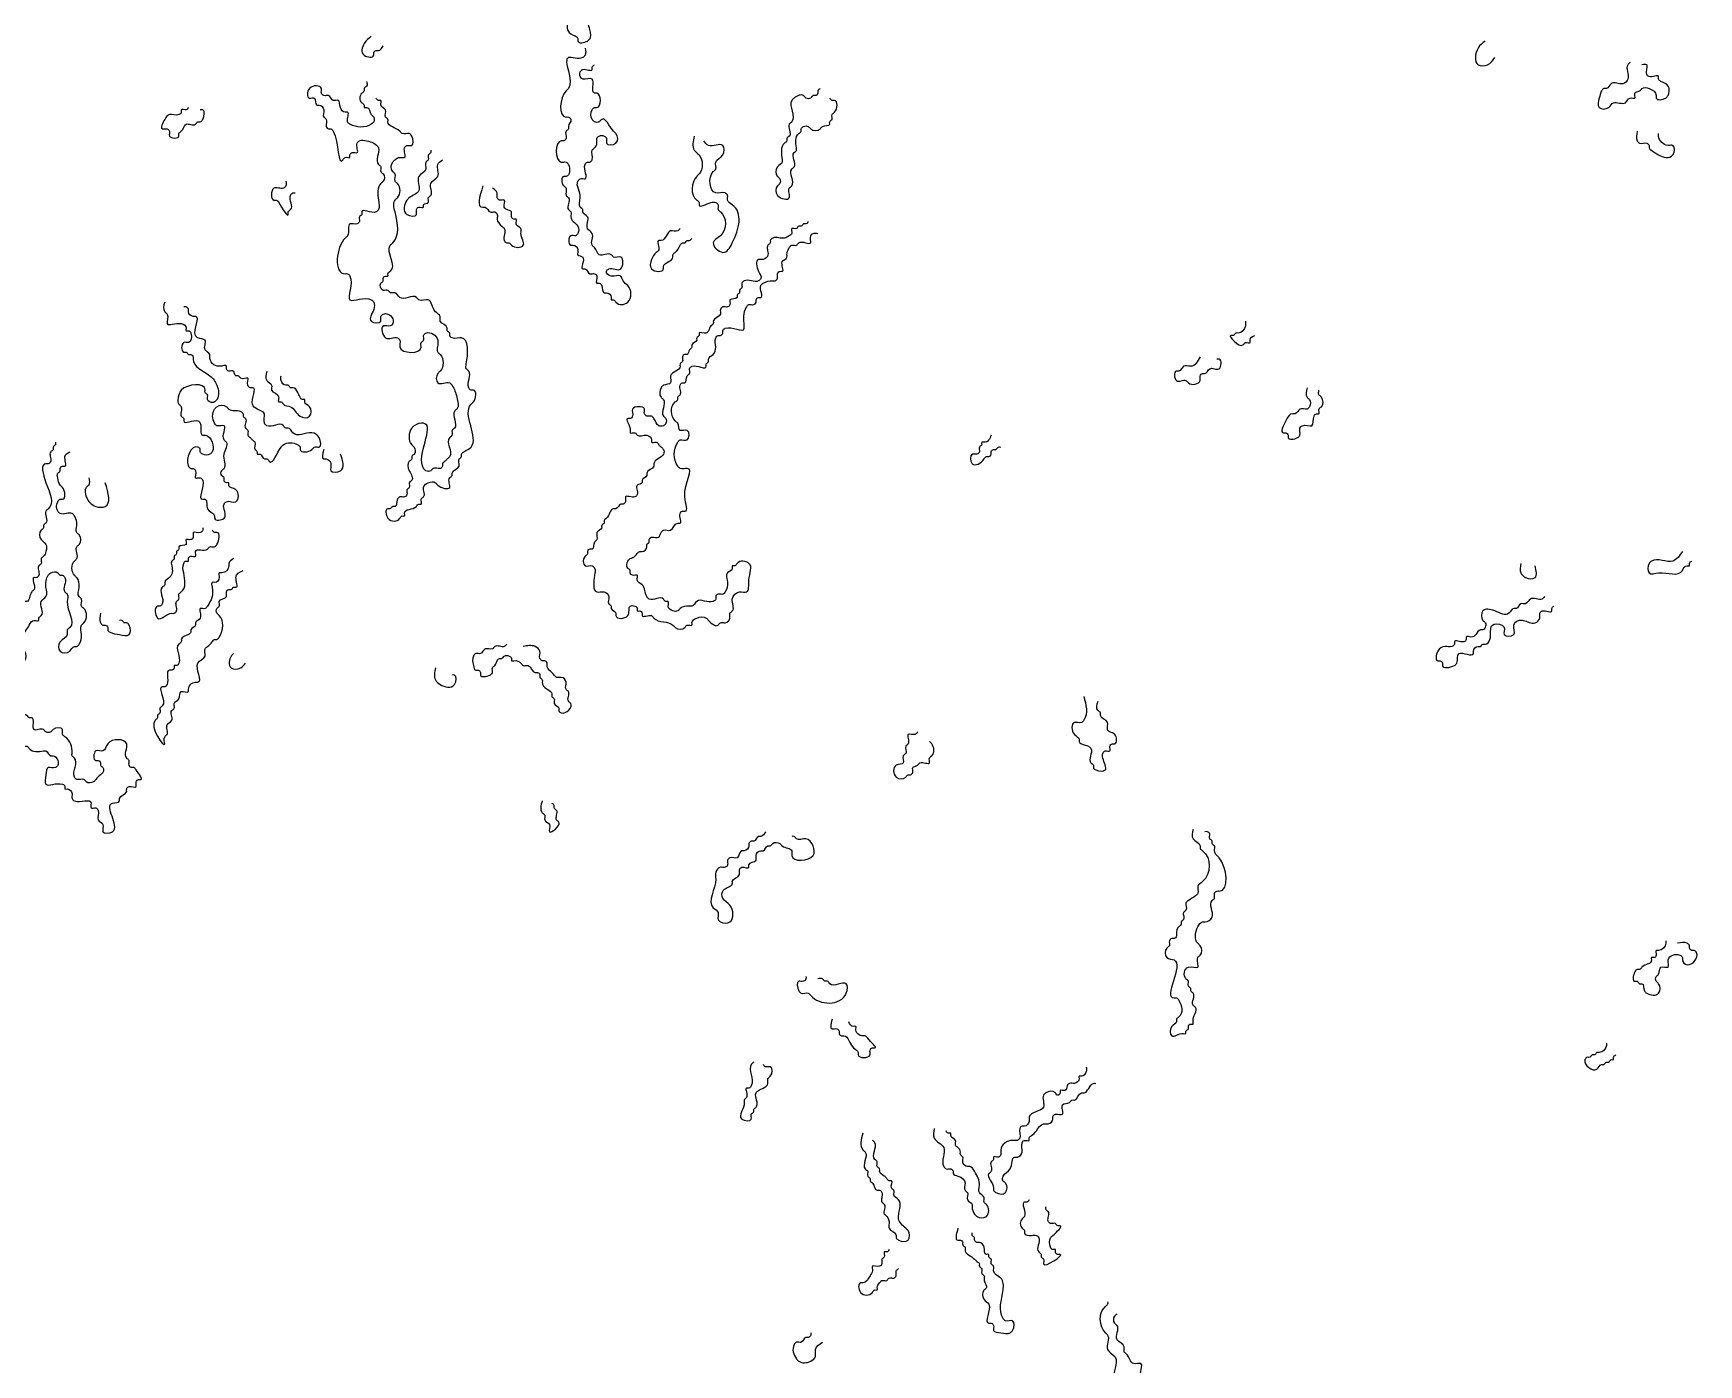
# Model space of a CAD drawing. Header units: metres. Extents: x 0 to 100, y 0 to 141.
# Drawn here: x 59.57 to 77.1, y 114.16 to 128.18 of the extents above; entities that cross this region are included whole.
import ezdxf

# ---------------------------------------------------------------- set-up
doc = ezdxf.new("R2010")
doc.units = ezdxf.units.M

msp = doc.modelspace()

# ---------------------------------------------------------------- linework, layer by layer
for points in [[(65.5, 128.9), (65.45, 128.85), (65.45, 128.825), (65.425, 128.8), (65.425, 128.775), (65.375, 128.725), (65.375, 128.65), (65.35, 128.575), (65.275, 128.5), (65.275, 128.425), (65.25, 128.4), (65.25, 128.375), (65.225, 128.35), (65.225, 128.175), (65.3, 128.125), (65.3, 128.1), (65.4, 128.1), (65.4, 128.4), (65.425, 128.425), (65.45, 128.425), (65.45, 128.475), (65.525, 128.5), (65.55, 128.525), (65.575, 128.525), (65.575, 128.675), (65.6, 128.7), (65.6, 128.775), (65.625, 128.8)], [(63.125, 128.15), (63.05, 128.075), (63.05, 127.95), (63.15, 127.95), (63.15, 127.975), (63.175, 128), (63.2, 128), (63.25, 128.05)], [(65.375, 128.025), (65.375, 127.95), (65.35, 127.925), (65.2, 127.925), (65.2, 127.6), (65.175, 127.575), (65.175, 127.3), (65.2, 127.3), (65.225, 127.275), (65.2, 127.2), (65.2, 127.175), (65.175, 127.15), (65.175, 127.075), (65.15, 127.05), (65.125, 127.05), (65.125, 126.825), (65.175, 126.825), (65.2, 126.8), (65.175, 126.675), (65.15, 126.675), (65.15, 126.575), (65.175, 126.55), (65.175, 126.475), (65.2, 126.45), (65.2, 126.325), (65.225, 126.3), (65.225, 126.25), (65.25, 126.2), (65.3, 126.15), (65.3, 126.075), (65.275, 126.05), (65.225, 126.05), (65.225, 125.95), (65.25, 125.95), (65.3, 125.9), (65.3, 125.85), (65.35, 125.825), (65.35, 125.7), (65.375, 125.7), (65.425, 125.65), (65.475, 125.65), (65.5, 125.625), (65.5, 125.55), (65.525, 125.55), (65.55, 125.525), (65.575, 125.45), (65.6, 125.45), (65.65, 125.4), (65.65, 125.375), (65.675, 125.375), (65.7, 125.35), (65.825, 125.35), (65.825, 125.525), (65.775, 125.575), (65.75, 125.625), (65.65, 125.625), (65.6, 125.675), (65.625, 125.7), (65.75, 125.7), (65.75, 125.825), (65.675, 125.825), (65.65, 125.85), (65.525, 125.85), (65.475, 125.925), (65.45, 125.95), (65.45, 126.075), (65.4, 126.125), (65.4, 126.25), (65.35, 126.3), (65.35, 126.325), (65.325, 126.35), (65.325, 126.45), (65.3, 126.625), (65.325, 126.65), (65.375, 126.65), (65.375, 126.8), (65.4, 126.825), (65.425, 126.825), (65.45, 126.85), (65.45, 126.95), (65.475, 126.975), (65.5, 127.025), (65.5, 127.075), (65.525, 127.1), (65.575, 127.1), (65.6, 127.075), (65.6, 127.025), (65.7, 127.025), (65.7, 127.125), (65.675, 127.15), (65.55, 127.275), (65.525, 127.25), (65.475, 127.25), (65.45, 127.275), (65.45, 127.375), (65.475, 127.4), (65.5, 127.4), (65.5, 127.55), (65.475, 127.55), (65.45, 127.7), (65.35, 127.7), (65.325, 127.725), (65.325, 127.775), (65.35, 127.8), (65.45, 127.8), (65.45, 127.825), (65.475, 127.85)], [(74.85, 128.1), (74.775, 128.025), (74.775, 127.85), (74.875, 127.85), (74.95, 127.925)], [(76.375, 127.875), (76.35, 127.85), (76.35, 127.7), (76.3, 127.65), (76.175, 127.65), (76.125, 127.6), (76.1, 127.6), (76.075, 127.575), (76.05, 127.5), (76.05, 127.4), (76.15, 127.4), (76.2, 127.45), (76.325, 127.45), (76.375, 127.5), (76.425, 127.5), (76.425, 127.55), (76.475, 127.575), (76.5, 127.6), (76.575, 127.6), (76.65, 127.525), (76.65, 127.5), (76.75, 127.5), (76.775, 127.525), (76.775, 127.625), (76.7, 127.675), (76.675, 127.7), (76.675, 127.725), (76.575, 127.725), (76.55, 127.75), (76.55, 127.85), (76.5, 127.85)], [(63.075, 127.675), (63.075, 127.625), (63.05, 127.6), (63.05, 127.575), (63.025, 127.55), (63.025, 127.45), (63.05, 127.425), (63.05, 127.4), (63.075, 127.4), (63.125, 127.325), (63.15, 127.3), (63.15, 127.25), (63.125, 127.225), (62.9, 127.225), (62.875, 127.25), (62.875, 127.35), (62.85, 127.35), (62.8, 127.4), (62.775, 127.475), (62.725, 127.475), (62.675, 127.525), (62.625, 127.525), (62.6, 127.55), (62.6, 127.6), (62.475, 127.6), (62.475, 127.5), (62.525, 127.5), (62.55, 127.425), (62.575, 127.425), (62.625, 127.375), (62.625, 127.3), (62.65, 127.275), (62.65, 127.2), (62.675, 127.175), (62.7, 127.175), (62.725, 127.15), (62.825, 126.85), (62.85, 126.875), (62.9, 126.875), (62.9, 126.9), (62.925, 126.925), (62.975, 126.925), (62.975, 127.025), (63, 127.05), (63.075, 127.05), (63.15, 127.025), (63.2, 126.975), (63.2, 126.8), (63.225, 126.775), (63.225, 126.725), (63.25, 126.7), (63.25, 126.625), (63.225, 126.6), (63.2, 126.425), (63.2, 126.325), (63.175, 126.3), (63.025, 126.3), (63.025, 126.275), (63, 126.25), (63, 126.2), (62.975, 126.175), (62.9, 126.175), (62.875, 126.05), (62.85, 126.025), (62.85, 125.65), (62.875, 125.65), (62.9, 125.625), (62.9, 125.375), (63.125, 125.375), (63.15, 125.35), (63.15, 125.275), (63.125, 125.15), (63.225, 125.15), (63.225, 125.2), (63.25, 125.225), (63.3, 125.225), (63.35, 125.175), (63.35, 125.125), (63.325, 125.1), (63.25, 125.1), (63.275, 124.975), (63.4, 124.975), (63.425, 124.95), (63.425, 124.875), (63.65, 124.875), (63.65, 124.925), (63.675, 124.95), (63.675, 125), (63.7, 125.025), (63.825, 124.95), (63.825, 124.825), (63.85, 124.8), (63.85, 124.625), (63.825, 124.6), (63.825, 124.5), (63.95, 124.5), (63.975, 124.475), (64.025, 124.35), (64.025, 124.225), (64, 124.2), (64, 124.025), (63.975, 124), (63.975, 123.95), (63.95, 123.925), (63.95, 123.725), (63.925, 123.7), (63.9, 123.675), (63.875, 123.65), (63.875, 123.625), (63.85, 123.6), (63.775, 123.6), (63.75, 123.575), (63.7, 123.575), (63.675, 123.6), (63.675, 124.075), (63.575, 124.05), (63.55, 124.025), (63.55, 123.85), (63.575, 123.825), (63.575, 123.75), (63.55, 123.725), (63.55, 123.7), (63.525, 123.675), (63.525, 123.575), (63.55, 123.475), (63.525, 123.45), (63.525, 123.4), (63.5, 123.375), (63.5, 123.325), (63.475, 123.3), (63.425, 123.3), (63.4, 123.275), (63.375, 123.2), (63.35, 123.2), (63.325, 123.175), (63.3, 123.175), (63.3, 123.075), (63.425, 123.075), (63.45, 123.1), (63.475, 123.1), (63.475, 123.125), (63.6, 123.2), (63.625, 123.225), (63.65, 123.225), (63.65, 123.275), (63.675, 123.3), (63.675, 123.4), (63.725, 123.45), (63.8, 123.45), (63.825, 123.425), (63.95, 123.4), (63.95, 123.5), (63.975, 123.525), (63.975, 123.55), (64.05, 123.625), (64.05, 123.7), (64.075, 123.725), (64.075, 123.75), (64.1, 123.775), (64.175, 123.825), (64.175, 124.275), (64.2, 124.3), (64.2, 124.425), (64.175, 124.425), (64.15, 124.45), (64.15, 124.625), (64.125, 124.65), (64.125, 124.7), (64.075, 124.975), (63.975, 124.975), (63.95, 125), (63.95, 125.025), (63.925, 125.05), (63.925, 125.075), (63.85, 125.15), (63.85, 125.2), (63.8, 125.25), (63.725, 125.375), (63.625, 125.375), (63.6, 125.4), (63.425, 125.4), (63.375, 125.45), (63.325, 125.45), (63.3, 125.475), (63.25, 125.475), (63.225, 125.55), (63.25, 125.575), (63.25, 125.6), (63.275, 125.625), (63.3, 125.625), (63.3, 125.65), (63.325, 125.675), (63.325, 125.95), (63.35, 125.975), (63.375, 126.3), (63.375, 126.425), (63.4, 126.45), (63.4, 126.6), (63.375, 126.625), (63.375, 126.7), (63.35, 126.725), (63.35, 126.825), (63.375, 126.85), (63.425, 126.875), (63.475, 126.875), (63.475, 126.975), (63.5, 127), (63.55, 127), (63.55, 127.1), (63.525, 127.125), (63.45, 127.125), (63.425, 127.15), (63.3, 127.25), (63.3, 127.275), (63.275, 127.3), (63.275, 127.375), (63.225, 127.425), (63.225, 127.475), (63.2, 127.475), (63.175, 127.5)], [(67.85, 127.6), (67.825, 127.575), (67.825, 127.55), (67.8, 127.525), (67.775, 127.525), (67.75, 127.5), (67.7, 127.5), (67.675, 127.525), (67.575, 127.5), (67.55, 127.475), (67.55, 127.25), (67.525, 127.225), (67.525, 127.1), (67.5, 127.075), (67.5, 127.05), (67.475, 127.025), (67.45, 126.85), (67.45, 126.825), (67.4, 126.775), (67.4, 126.675), (67.425, 126.65), (67.425, 126.6), (67.4, 126.575), (67.4, 126.475), (67.525, 126.45), (67.525, 126.55), (67.55, 126.575), (67.55, 126.75), (67.575, 126.775), (67.575, 126.925), (67.6, 126.95), (67.6, 126.975), (67.625, 127.125), (67.65, 127.15), (67.65, 127.175), (67.675, 127.2), (67.725, 127.2), (67.75, 127.175), (67.85, 127.175), (67.875, 127.2), (67.95, 127.225), (67.95, 127.25), (67.975, 127.275), (67.975, 127.325), (68, 127.35), (68, 127.475), (67.975, 127.475), (67.95, 127.5)], [(61.2, 127.4), (61.175, 127.375), (61.125, 127.375), (61.125, 127.35), (61.1, 127.325), (61, 127.325), (60.95, 127.275), (60.925, 127.175), (60.975, 127.175), (61, 127.15), (61, 127.1), (61.1, 127.1), (61.1, 127.125), (61.125, 127.15), (61.175, 127.225), (61.275, 127.225), (61.3, 127.25), (61.325, 127.25), (61.35, 127.275), (61.35, 127.375), (61.325, 127.375)], [(66.525, 127.1), (66.525, 126.95), (66.575, 126.9), (66.575, 126.7), (66.55, 126.675), (66.55, 126.425), (66.575, 126.4), (66.575, 126.375), (66.7, 126.4), (66.75, 126.4), (66.775, 126.375), (66.775, 126.325), (66.8, 126.3), (66.8, 126.05), (66.725, 125.975), (66.825, 125.875), (66.925, 125.975), (66.925, 126.375), (66.875, 126.425), (66.875, 126.475), (66.85, 126.5), (66.75, 126.5), (66.725, 126.725), (66.75, 126.75), (66.75, 126.825), (66.825, 126.9), (66.825, 127), (66.675, 127), (66.625, 127.05)], [(76.45, 127.15), (76.45, 127.05), (76.475, 127.025), (76.55, 127.025), (76.575, 127), (76.575, 126.975), (76.6, 126.95), (76.675, 126.9), (76.825, 126.9), (76.825, 127), (76.775, 127), (76.675, 127.1), (76.675, 127.125)], [(63.75, 126.95), (63.75, 126.925), (63.725, 126.9), (63.725, 126.85), (63.7, 126.825), (63.7, 126.75), (63.625, 126.675), (63.625, 126.525), (63.525, 126.45), (63.5, 126.425), (63.5, 126.275), (63.6, 126.275), (63.6, 126.325), (63.625, 126.35), (63.675, 126.35), (63.675, 126.375), (63.725, 126.4), (63.725, 126.45), (63.75, 126.475), (63.75, 126.6), (63.825, 126.675), (63.825, 126.8), (63.875, 126.85)], [(62.225, 126.625), (62.225, 126.575), (62.2, 126.55), (62.1, 126.55), (62.1, 126.425), (62.125, 126.425), (62.15, 126.4), (62.25, 126.275), (62.25, 126.3), (62.275, 126.325), (62.275, 126.475), (62.3, 126.5), (62.325, 126.5)], [(64.3, 126.575), (64.3, 126.35), (64.325, 126.35), (64.375, 126.3), (64.425, 126.3), (64.45, 126.275), (64.45, 126.225), (64.5, 126.15), (64.525, 126.125), (64.525, 126), (64.55, 125.975), (64.575, 125.975), (64.6, 125.95), (64.725, 125.95), (64.7, 126.075), (64.7, 126.125), (64.65, 126.175), (64.65, 126.225), (64.625, 126.225), (64.6, 126.25), (64.6, 126.3), (64.55, 126.325), (64.525, 126.35), (64.525, 126.425), (64.475, 126.425), (64.45, 126.45), (64.45, 126.5), (64.4, 126.55)], [(67.725, 126.2), (67.7, 126.175), (67.675, 126.175), (67.65, 126.15), (67.625, 126.15), (67.6, 126.125), (67.55, 126.125), (67.55, 126.075), (67.525, 126.05), (67.475, 126.025), (67.35, 126.025), (67.325, 126), (67.325, 125.975), (67.3, 125.95), (67.3, 125.85), (67.25, 125.8), (67.2, 125.8), (67.2, 125.675), (67.225, 125.6), (67.2, 125.575), (67.05, 125.575), (67.025, 125.55), (67.025, 125.5), (67, 125.475), (67, 125.45), (66.975, 125.425), (66.975, 125.4), (66.9, 125.375), (66.9, 125.325), (66.875, 125.3), (66.825, 125.3), (66.8, 125.275), (66.8, 125.225), (66.725, 125.15), (66.725, 125.125), (66.7, 125.1), (66.675, 125.05), (66.65, 125.025), (66.575, 125.025), (66.575, 125), (66.55, 124.975), (66.55, 124.95), (66.5, 124.9), (66.5, 124.875), (66.475, 124.85), (66.45, 124.8), (66.425, 124.8), (66.4, 124.775), (66.4, 124.725), (66.375, 124.7), (66.375, 124.675), (66.275, 124.575), (66.275, 124.5), (66.2, 124.475), (66.175, 124.45), (66.175, 124.35), (66.2, 124.325), (66.2, 124.15), (66.225, 124.125), (66.225, 124.075), (66.2, 124.05), (66.15, 124.05), (66.1, 124.125), (66.075, 124.15), (66.025, 124.15), (66, 124.175), (66, 124.225), (65.875, 124.225), (65.875, 124.15), (65.85, 124.125), (65.825, 124.125), (65.85, 124), (65.85, 123.975), (65.9, 123.975), (65.925, 123.95), (66.025, 123.95), (66.075, 123.9), (66.075, 123.875), (66.125, 123.875), (66.15, 123.85), (66.175, 123.825), (66.2, 123.8), (66.2, 123.75), (66.1, 123.65), (66.1, 123.625), (66.025, 123.55), (66.025, 123.525), (65.975, 123.475), (65.975, 123.45), (65.925, 123.425), (65.925, 123.325), (65.9, 123.3), (65.8, 123.3), (65.8, 123.25), (65.775, 123.225), (65.75, 123.225), (65.7, 123.175), (65.675, 123.175), (65.6, 123.075), (65.575, 123.05), (65.575, 123.025), (65.55, 123), (65.55, 122.975), (65.5, 122.925), (65.5, 122.85), (65.475, 122.825), (65.45, 122.75), (65.425, 122.75), (65.4, 122.725), (65.4, 122.7), (65.375, 122.675), (65.375, 122.575), (65.45, 122.575), (65.475, 122.55), (65.475, 122.475), (65.5, 122.3), (65.575, 122.3), (65.625, 122.25), (65.625, 122.175), (65.65, 122.15), (65.65, 122.125), (65.7, 122.075), (65.7, 122.05), (65.825, 122.05), (65.85, 122.15), (65.9, 122.15), (65.925, 122.125), (65.925, 122.1), (65.95, 122.1), (65.975, 122.075), (65.975, 122.05), (66.075, 122.05), (66.1, 122.025), (66.3, 121.95), (66.325, 121.925), (66.425, 121.925), (66.45, 121.95), (66.5, 121.95), (66.5, 121.975), (66.55, 122.025), (66.65, 122.025), (66.675, 122), (66.775, 121.95), (66.8, 121.975), (66.85, 121.975), (66.9, 122.025), (66.9, 122.075), (66.925, 122.1), (66.925, 122.225), (67, 122.3), (67.075, 122.3), (67.1, 122.425), (67.1, 122.6), (66.975, 122.6), (66.95, 122.575), (66.925, 122.575), (66.925, 122.55), (66.875, 122.5), (66.875, 122.4), (66.85, 122.3), (66.825, 122.275), (66.775, 122.275), (66.75, 122.25), (66.75, 122.225), (66.725, 122.2), (66.55, 122.2), (66.5, 122.15), (66.475, 122.15), (66.375, 122.125), (66.35, 122.1), (66.3, 122.1), (66.25, 122.15), (66.25, 122.2), (66.225, 122.2), (66.2, 122.225), (66.05, 122.225), (66.025, 122.25), (65.975, 122.375), (65.925, 122.425), (65.925, 122.475), (65.875, 122.475), (65.85, 122.5), (65.85, 122.525), (65.825, 122.55), (65.825, 122.625), (65.85, 122.65), (65.9, 122.675), (65.95, 122.725), (65.975, 122.725), (66.025, 122.775), (66.025, 122.8), (66.05, 122.825), (66.05, 122.85), (66.075, 122.875), (66.15, 122.875), (66.175, 122.925), (66.2, 122.95), (66.275, 122.95), (66.35, 123.025), (66.375, 123.025), (66.375, 123.125), (66.4, 123.15), (66.425, 123.15), (66.425, 123.3), (66.45, 123.6), (66.375, 123.6), (66.35, 123.625), (66.35, 123.875), (66.375, 123.9), (66.45, 123.9), (66.45, 124), (66.375, 124), (66.35, 124.075), (66.325, 124.1), (66.325, 124.3), (66.35, 124.325), (66.35, 124.35), (66.375, 124.375), (66.375, 124.475), (66.4, 124.5), (66.425, 124.5), (66.45, 124.575), (66.475, 124.6), (66.475, 124.65), (66.5, 124.675), (66.65, 124.675), (66.65, 124.7), (66.675, 124.725), (66.675, 124.75), (66.725, 124.8), (66.75, 124.875), (66.75, 124.975), (66.775, 125), (66.8, 125), (66.825, 125.025), (66.825, 125.05), (66.85, 125.075), (67.05, 125.075), (67.05, 125.1), (67.075, 125.3), (67.1, 125.325), (67.15, 125.325), (67.175, 125.35), (67.175, 125.375), (67.2, 125.4), (67.225, 125.4), (67.225, 125.525), (67.25, 125.55), (67.35, 125.575), (67.375, 125.575), (67.4, 125.6), (67.4, 125.65), (67.425, 125.675), (67.45, 125.675), (67.45, 125.775), (67.5, 125.825), (67.5, 125.85), (67.525, 125.925), (67.55, 125.95), (67.6, 125.95), (67.625, 125.975), (67.75, 125.975), (67.75, 126.05), (67.775, 126.075), (67.825, 126.075)], [(66.375, 126.125), (66.35, 126.1), (66.275, 126.1), (66.175, 126), (66.15, 126), (66.15, 125.9), (66.125, 125.875), (66.075, 125.8), (66.075, 125.7), (66.2, 125.7), (66.2, 125.725), (66.3, 125.825), (66.3, 125.85), (66.325, 125.875), (66.375, 125.95), (66.4, 125.975), (66.425, 125.975), (66.45, 126), (66.475, 126), (66.5, 126.025)], [(60.95, 125.35), (60.95, 125.25), (60.975, 125.225), (60.975, 125.125), (61.125, 125.125), (61.175, 125.075), (61.175, 125.05), (61.2, 125.05), (61.225, 125.025), (61.2, 124.925), (61.15, 124.925), (61.15, 124.825), (61.175, 124.825), (61.2, 124.8), (61.225, 124.8), (61.25, 124.775), (61.25, 124.75), (61.425, 124.575), (61.5, 124.475), (61.5, 124.325), (61.475, 124.3), (61.425, 124.3), (61.4, 124.325), (61.4, 124.375), (61.375, 124.4), (61.375, 124.425), (61.125, 124.425), (61.1, 124.375), (61.1, 124.275), (61.125, 124.25), (61.125, 124.15), (61.15, 124.125), (61.15, 124.1), (61.3, 124.1), (61.325, 124.075), (61.35, 123.95), (61.375, 123.95), (61.45, 123.875), (61.45, 123.775), (61.425, 123.75), (61.35, 123.75), (61.325, 123.775), (61.325, 123.8), (61.3, 123.825), (61.2, 123.625), (61.225, 123.6), (61.25, 123.6), (61.275, 123.575), (61.275, 123.5), (61.325, 123.5), (61.35, 123.475), (61.35, 123.275), (61.375, 123.275), (61.4, 123.175), (61.475, 123.1), (61.475, 123.075), (61.575, 123.075), (61.575, 123.225), (61.6, 123.25), (61.7, 123.25), (61.7, 123.375), (61.625, 123.425), (61.625, 123.45), (61.6, 123.45), (61.575, 123.475), (61.575, 123.5), (61.55, 123.525), (61.55, 123.575), (61.575, 123.6), (61.575, 123.75), (61.6, 123.875), (61.575, 123.9), (61.575, 124.05), (61.5, 124.05), (61.475, 124.075), (61.475, 124.225), (61.5, 124.25), (61.6, 124.25), (61.625, 124.225), (61.75, 124.2), (61.775, 124.175), (61.775, 124.15), (61.8, 124.125), (61.8, 124.025), (61.825, 124), (61.825, 123.95), (61.85, 123.925), (61.875, 123.9), (61.9, 123.875), (61.9, 123.8), (61.925, 123.775), (61.925, 123.75), (61.95, 123.75), (62, 123.7), (62.025, 123.7), (62.05, 123.675), (62.175, 123.825), (62.2, 123.85), (62.35, 123.85), (62.375, 123.825), (62.375, 123.8), (62.5, 123.8), (62.525, 123.825), (62.575, 123.825), (62.575, 123.925), (62.5, 123.975), (62.3, 123.975), (62.25, 124.025), (62.225, 124.025), (62.2, 124.05), (62.025, 124.05), (62, 124.075), (62, 124.175), (61.925, 124.225), (61.875, 124.275), (61.875, 124.45), (61.85, 124.45), (61.825, 124.475), (61.825, 124.55), (61.75, 124.55), (61.725, 124.575), (61.7, 124.575), (61.675, 124.625), (61.625, 124.625), (61.6, 124.65), (61.6, 124.675), (61.525, 124.675), (61.425, 124.775), (61.425, 124.8), (61.375, 124.85), (61.375, 124.95), (61.3, 124.975), (61.275, 125), (61.275, 125.2), (61.25, 125.2), (61.2, 125.25), (61.2, 125.275), (61.175, 125.3), (61.15, 125.3)], [(72.325, 125.15), (72.325, 125.1), (72.25, 125.025), (72.225, 125.025), (72.2, 125), (72.175, 125), (72.3, 124.9), (72.325, 124.925), (72.375, 124.925), (72.375, 124.95), (72.425, 125)], [(71.85, 124.775), (71.75, 124.675), (71.675, 124.675), (71.625, 124.625), (71.6, 124.625), (71.6, 124.525), (71.7, 124.525), (71.725, 124.5), (71.85, 124.525), (71.85, 124.575), (71.875, 124.6), (71.9, 124.6), (71.95, 124.65), (72.05, 124.65), (72.05, 124.75), (72.025, 124.75)], [(62.025, 124.625), (62.025, 124.525), (62.075, 124.475), (62.075, 124.425), (62.15, 124.35), (62.15, 124.3), (62.175, 124.3), (62.2, 124.275), (62.275, 124.25), (62.375, 124.15), (62.475, 124.15), (62.475, 124.25), (62.425, 124.3), (62.425, 124.325), (62.4, 124.325), (62.375, 124.35), (62.35, 124.4), (62.3, 124.45), (62.275, 124.45), (62.25, 124.475), (62.225, 124.475), (62.175, 124.525), (62.175, 124.575)], [(72.975, 124.45), (72.975, 124.35), (73, 124.325), (73, 124.25), (72.975, 124.225), (72.9, 124.225), (72.85, 124.175), (72.825, 124.175), (72.75, 124.1), (72.725, 123.975), (72.75, 123.975), (72.775, 123.95), (72.775, 123.925), (72.875, 123.925), (72.9, 123.95), (72.9, 124.025), (72.925, 124.05), (73.025, 124.05), (73.05, 124.15), (73.075, 124.175), (73.1, 124.175), (73.1, 124.225), (73.125, 124.25), (73.125, 124.35), (73.1, 124.375), (73.1, 124.425)], [(69.65, 123.95), (69.575, 123.875), (69.55, 123.875), (69.55, 123.85), (69.525, 123.825), (69.525, 123.775), (69.5, 123.75), (69.45, 123.75), (69.45, 123.65), (69.575, 123.7), (69.6, 123.725), (69.625, 123.725), (69.65, 123.75), (69.65, 123.775), (69.675, 123.8), (69.7, 123.8), (69.725, 123.825), (69.75, 123.825)], [(59.8, 123.875), (59.8, 123.85), (59.775, 123.825), (59.775, 123.8), (59.75, 123.775), (59.75, 123.675), (59.725, 123.65), (59.7, 123.65), (59.7, 123.45), (59.725, 123.175), (59.7, 123.15), (59.7, 123.025), (59.675, 123), (59.675, 122.975), (59.65, 122.95), (59.65, 122.85), (59.7, 122.8), (59.7, 122.725), (59.675, 122.675), (59.65, 122.65), (59.65, 122.6), (59.625, 122.575), (59.625, 122.475), (59.6, 122.45), (59.575, 122.45), (59.575, 122.325), (59.55, 122.3), (59.5, 122.2), (59.475, 122.2), (59.45, 122.175), (59.45, 122.1), (59.425, 122.075), (59.425, 122), (59.35, 121.925), (59.35, 121.9), (59.325, 121.8), (59.3, 121.775), (59.175, 121.775), (59.15, 121.8), (59.1, 121.8), (59.075, 121.825), (58.975, 121.825), (58.975, 121.7), (59, 121.675), (59.025, 121.475), (59.025, 121.375), (59.05, 121.375), (59.075, 121.35), (59.075, 121.275), (58.975, 121.175), (58.95, 121.175), (58.95, 121.125), (58.925, 121.1), (58.85, 121.075), (58.85, 121.05), (58.825, 121.025), (58.825, 120.925), (58.85, 120.9), (58.85, 120.85), (58.825, 120.825), (58.825, 120.8), (58.775, 120.775), (58.775, 120.45), (58.875, 120.45), (58.9, 120.425), (58.9, 120.4), (58.925, 120.375), (58.925, 120.35), (58.875, 120.3), (58.875, 120.275), (58.85, 120.15), (58.975, 120.15), (58.975, 120.2), (59.025, 120.25), (59.025, 120.275), (59.05, 120.3), (59.075, 120.3), (59.1, 120.325), (59.1, 120.4), (59.175, 120.425), (59.175, 120.525), (59.05, 120.525), (59.025, 120.5), (58.95, 120.5), (58.925, 120.525), (58.925, 120.55), (58.9, 120.575), (58.925, 120.725), (58.975, 120.725), (59, 120.75), (59, 120.775), (59.025, 120.8), (59.025, 120.875), (59.05, 120.9), (59.05, 121.05), (59.075, 121.075), (59.175, 121.05), (59.175, 121), (59.275, 120.9), (59.375, 120.9), (59.425, 120.85), (59.425, 120.7), (59.45, 120.675), (59.5, 120.675), (59.525, 120.65), (59.675, 120.625), (59.7, 120.625), (59.75, 120.575), (59.775, 120.575), (59.825, 120.525), (59.825, 120.475), (59.8, 120.45), (59.725, 120.45), (59.7, 120.375), (59.7, 120.275), (59.875, 120.275), (59.9, 120.25), (59.9, 120.225), (59.925, 120.225), (59.975, 120.175), (59.975, 120.125), (60, 120.1), (60.175, 120.075), (60.175, 120.025), (60.225, 120.025), (60.25, 120), (60.25, 119.9), (60.3, 119.85), (60.3, 119.775), (60.4, 119.775), (60.4, 120.075), (60.475, 120.1), (60.475, 120.125), (60.55, 120.2), (60.55, 120.225), (60.575, 120.25), (60.65, 120.25), (60.65, 120.3), (60.675, 120.325), (60.7, 120.325), (60.65, 120.425), (60.625, 120.45), (60.6, 120.45), (60.575, 120.475), (60.575, 120.525), (60.55, 120.55), (60.55, 120.7), (60.35, 120.7), (60.3, 120.625), (60.225, 120.625), (60.225, 120.525), (60.25, 120.525), (60.275, 120.5), (60.275, 120.475), (60.3, 120.45), (60.3, 120.4), (60.275, 120.375), (60.225, 120.325), (60.2, 120.3), (60.125, 120.3), (60.1, 120.325), (60.025, 120.325), (60, 120.35), (60, 120.55), (59.975, 120.575), (59.975, 120.6), (59.9, 120.775), (59.875, 120.8), (59.875, 120.85), (59.775, 120.85), (59.75, 120.825), (59.7, 120.825), (59.675, 120.85), (59.575, 120.85), (59.55, 120.975), (59.525, 120.975), (59.5, 121), (59.4, 121), (59.35, 121.05), (59.325, 121.05), (59.3, 121.075), (59.3, 121.25), (59.325, 121.275), (59.35, 121.425), (59.35, 121.45), (59.375, 121.475), (59.4, 121.475), (59.4, 121.5), (59.475, 121.575), (59.475, 121.675), (59.45, 121.7), (59.45, 121.825), (59.525, 121.95), (59.575, 122), (59.625, 122), (59.625, 122.025), (59.65, 122.05), (59.65, 122.2), (59.7, 122.25), (59.7, 122.35), (59.725, 122.475), (59.75, 122.5), (59.825, 122.5), (59.85, 122.475), (59.875, 122.475), (59.9, 122.45), (59.9, 122.3), (59.925, 122.275), (59.925, 122.2), (59.95, 121.925), (59.925, 121.9), (59.925, 121.85), (59.85, 121.775), (59.85, 121.675), (59.95, 121.675), (60, 121.725), (60.025, 121.725), (60.05, 121.75), (60.075, 121.85), (60.075, 121.95), (60.1, 121.975), (60.1, 122.125), (60.075, 122.15), (60.075, 122.225), (60.05, 122.25), (60.05, 122.35), (60.025, 122.45), (60, 122.475), (60, 122.625), (60.025, 122.65), (60.025, 122.775), (60.05, 122.8), (60.05, 122.9), (60.025, 122.925), (60.025, 123), (60, 123.1), (59.975, 123.125), (59.85, 123.125), (59.825, 123.15), (59.825, 123.25), (59.85, 123.275), (59.875, 123.275), (59.875, 123.4), (59.85, 123.425), (59.825, 123.5), (59.825, 123.55), (59.85, 123.575), (59.85, 123.6), (59.875, 123.625), (59.9, 123.625), (59.9, 123.725), (59.95, 123.775)], [(62.625, 123.8), (62.625, 123.7), (62.65, 123.7), (62.7, 123.65), (62.7, 123.575), (62.8, 123.575), (62.8, 123.75)], [(60.15, 123.5), (60.15, 123.425), (60.125, 123.4), (60.125, 123.3), (60.225, 123.2), (60.325, 123.2), (60.325, 123.45)], [(61.35, 122.975), (61.35, 122.95), (61.325, 122.925), (61.25, 122.925), (61.25, 122.875), (61.225, 122.85), (61.175, 122.85), (61.175, 122.8), (61.1, 122.775), (61.1, 122.75), (61.075, 122.725), (61.075, 122.7), (61.05, 122.675), (61.05, 122.65), (61.025, 122.625), (61.025, 122.575), (61, 122.45), (60.95, 122.4), (60.95, 122.375), (60.925, 122.35), (60.925, 122.175), (60.9, 122.15), (60.875, 122.15), (60.875, 122.025), (61.025, 122.075), (61.05, 122.075), (61.075, 122.1), (61.075, 122.2), (61.1, 122.225), (61.1, 122.275), (61.125, 122.3), (61.15, 122.5), (61.15, 122.6), (61.175, 122.625), (61.2, 122.625), (61.2, 122.65), (61.225, 122.675), (61.275, 122.675), (61.275, 122.725), (61.4, 122.75), (61.425, 122.775), (61.475, 122.775), (61.5, 122.8), (61.5, 122.925), (61.475, 122.925), (61.45, 122.95)], [(76.925, 122.725), (76.825, 122.625), (76.6, 122.625), (76.575, 122.6), (76.575, 122.5), (76.675, 122.5), (76.925, 122.525), (76.975, 122.575), (77, 122.575), (77, 122.6), (77.025, 122.625)], [(61.675, 122.65), (61.625, 122.6), (61.625, 122.575), (61.55, 122.5), (61.525, 122.5), (61.525, 122.45), (61.475, 122.4), (61.45, 122.4), (61.45, 122.35), (61.4, 122.15), (61.375, 122.125), (61.325, 122.125), (61.325, 122.025), (61.275, 121.975), (61.275, 121.95), (61.225, 121.9), (61.225, 121.875), (61.2, 121.85), (61.125, 121.8), (61.125, 121.775), (61.1, 121.75), (61.1, 121.55), (61.075, 121.525), (61.05, 121.525), (61.05, 121.5), (61.025, 121.475), (61, 121.475), (60.975, 121.325), (60.95, 121.3), (60.925, 121.3), (60.925, 121.1), (60.9, 121.075), (60.9, 121.025), (60.875, 121), (60.875, 120.975), (60.85, 120.95), (60.95, 120.7), (60.95, 120.775), (60.975, 120.8), (60.975, 120.9), (61.025, 120.95), (61.025, 121.05), (61.05, 121.075), (61.05, 121.125), (61.1, 121.175), (61.125, 121.25), (61.2, 121.25), (61.2, 121.275), (61.275, 121.35), (61.3, 121.35), (61.3, 121.55), (61.375, 121.625), (61.375, 121.7), (61.4, 121.725), (61.45, 121.775), (61.475, 121.8), (61.5, 121.8), (61.525, 121.825), (61.525, 122.05), (61.5, 122.075), (61.5, 122.125), (61.525, 122.15), (61.525, 122.2), (61.6, 122.25), (61.6, 122.3), (61.625, 122.325), (61.65, 122.325), (61.675, 122.35), (61.7, 122.35), (61.7, 122.45), (61.775, 122.525)], [(75.225, 122.6), (75.225, 122.5), (75.275, 122.45), (75.375, 122.45), (75.375, 122.575)], [(75.475, 122.25), (75.45, 122.225), (75.325, 122.225), (75.275, 122.175), (75.225, 122.175), (75.175, 122.125), (75.15, 122.125), (75.1, 122.075), (74.95, 122.1), (74.825, 122.1), (74.825, 122), (74.85, 121.975), (74.85, 121.925), (74.825, 121.9), (74.8, 121.9), (74.75, 121.85), (74.7, 121.825), (74.65, 121.825), (74.65, 121.8), (74.625, 121.775), (74.525, 121.775), (74.525, 121.75), (74.5, 121.725), (74.425, 121.725), (74.35, 121.675), (74.35, 121.575), (74.375, 121.575), (74.4, 121.55), (74.4, 121.525), (74.525, 121.525), (74.55, 121.55), (74.575, 121.65), (74.725, 121.65), (74.725, 121.675), (74.775, 121.725), (74.8, 121.725), (74.825, 121.75), (74.85, 121.75), (74.9, 121.8), (74.925, 121.95), (75.025, 121.95), (75.05, 121.925), (75.05, 121.85), (75.15, 121.85), (75.15, 121.95), (75.2, 122), (75.25, 122), (75.375, 121.975), (75.425, 122.025), (75.425, 122.075), (75.45, 122.1), (75.55, 122.1), (75.55, 122.125), (75.575, 122.15)], [(60.275, 122.075), (60.275, 121.975), (60.3, 121.95), (60.325, 121.95), (60.35, 121.925), (60.35, 121.9), (60.375, 121.875), (60.475, 121.85), (60.575, 121.85), (60.575, 121.95), (60.55, 121.975), (60.525, 121.975), (60.5, 122), (60.475, 122)], [(64.55, 121.75), (64.525, 121.725), (64.425, 121.725), (64.4, 121.7), (64.325, 121.7), (64.275, 121.65), (64.225, 121.65), (64.2, 121.625), (64.2, 121.525), (64.225, 121.475), (64.25, 121.475), (64.275, 121.45), (64.275, 121.425), (64.375, 121.425), (64.4, 121.45), (64.4, 121.5), (64.425, 121.525), (64.45, 121.575), (64.475, 121.6), (64.5, 121.6), (64.525, 121.625), (64.575, 121.625), (64.6, 121.6), (64.6, 121.575), (64.625, 121.575), (64.7, 121.55), (64.725, 121.525), (64.775, 121.525), (64.85, 121.45), (64.875, 121.45), (64.9, 121.425), (64.9, 121.4), (64.925, 121.375), (64.925, 121.35), (64.975, 121.275), (65.025, 121.225), (65.025, 121.2), (65.05, 121.175), (65.05, 121.125), (65.1, 121.075), (65.1, 121.05), (65.125, 121.025), (65.225, 121.125), (65.2, 121.15), (65.2, 121.25), (65.175, 121.275), (65.175, 121.35), (65.125, 121.4), (65.075, 121.4), (65.05, 121.425), (64.975, 121.525), (64.975, 121.55), (64.95, 121.575), (64.925, 121.575), (64.9, 121.6), (64.9, 121.675), (64.85, 121.725), (64.725, 121.725)], [(61.675, 121.65), (61.65, 121.625), (61.65, 121.5), (61.75, 121.5), (61.8, 121.55)], [(63.8, 121.5), (63.8, 121.375), (63.85, 121.325), (64, 121.325), (64, 121.425), (63.975, 121.425)], [(70.625, 121.2), (70.625, 120.95), (70.6, 120.925), (70.525, 120.925), (70.525, 120.8), (70.575, 120.75), (70.575, 120.725), (70.6, 120.7), (70.675, 120.675), (70.7, 120.65), (70.7, 120.5), (70.725, 120.475), (70.725, 120.45), (70.75, 120.425), (70.85, 120.425), (70.825, 120.55), (70.825, 120.6), (70.85, 120.625), (70.9, 120.625), (70.9, 120.675), (70.925, 120.7), (70.95, 120.7), (70.95, 120.8), (70.9, 120.825), (70.875, 120.85), (70.875, 120.925), (70.8, 121), (70.8, 121.025), (70.775, 121.05), (70.775, 121.15)], [(68.875, 120.825), (68.85, 120.8), (68.775, 120.8), (68.775, 120.7), (68.75, 120.675), (68.75, 120.6), (68.725, 120.575), (68.725, 120.5), (68.65, 120.475), (68.65, 120.35), (68.75, 120.35), (68.775, 120.375), (68.8, 120.375), (68.825, 120.4), (68.825, 120.45), (68.875, 120.475), (68.9, 120.5), (69, 120.5), (69, 120.55), (69.025, 120.575), (69.025, 120.7), (69, 120.725)], [(64.925, 120.1), (64.925, 119.975), (64.95, 119.95), (64.95, 119.9), (65, 119.85), (65, 119.775), (65.1, 119.875), (65.075, 119.9), (65.075, 120), (65.05, 120.025), (65.05, 120.05), (65.025, 120.075)], [(67.275, 119.775), (67.225, 119.725), (67.2, 119.725), (67.15, 119.675), (67.125, 119.675), (67.1, 119.65), (67.1, 119.625), (67.05, 119.575), (67.025, 119.575), (66.975, 119.5), (66.9, 119.5), (66.875, 119.475), (66.875, 119.425), (66.85, 119.4), (66.8, 119.4), (66.75, 119.35), (66.75, 119.275), (66.725, 118.975), (66.775, 118.925), (66.775, 118.85), (66.8, 118.825), (66.9, 118.825), (66.9, 119), (66.825, 119.075), (66.825, 119.15), (66.85, 119.175), (66.9, 119.2), (66.925, 119.225), (66.925, 119.25), (67, 119.325), (67, 119.375), (67.025, 119.4), (67.1, 119.4), (67.1, 119.425), (67.175, 119.475), (67.175, 119.525), (67.225, 119.575), (67.25, 119.575), (67.3, 119.625), (67.325, 119.625), (67.35, 119.65), (67.425, 119.65), (67.45, 119.625), (67.55, 119.575), (67.55, 119.525), (67.775, 119.525), (67.775, 119.625), (67.7, 119.7), (67.6, 119.7), (67.575, 119.725), (67.55, 119.725)], [(71.775, 119.8), (71.775, 119.7), (71.85, 119.625), (71.85, 119.6), (71.875, 119.575), (71.875, 119.25), (71.825, 119.2), (71.825, 119.125), (71.8, 119.1), (71.725, 119.05), (71.7, 119.025), (71.7, 118.95), (71.675, 118.925), (71.675, 118.85), (71.65, 118.825), (71.65, 118.8), (71.625, 118.775), (71.6, 118.7), (71.6, 118.675), (71.575, 118.65), (71.55, 118.65), (71.525, 118.625), (71.525, 118.575), (71.5, 118.55), (71.5, 118.45), (71.575, 118.425), (71.575, 118.025), (71.6, 118.025), (71.625, 118), (71.625, 117.825), (71.6, 117.8), (71.6, 117.775), (71.55, 117.725), (71.55, 117.625), (71.675, 117.65), (71.7, 117.65), (71.7, 117.675), (71.725, 117.7), (71.725, 117.725), (71.75, 117.75), (71.775, 117.75), (71.775, 117.775), (71.8, 117.925), (71.775, 117.95), (71.775, 118.075), (71.75, 118.1), (71.75, 118.125), (71.725, 118.15), (71.725, 118.2), (71.7, 118.225), (71.725, 118.35), (71.825, 118.35), (71.825, 118.45), (71.85, 118.475), (71.85, 118.575), (71.825, 118.6), (71.825, 118.775), (71.875, 118.825), (71.9, 118.825), (71.975, 118.875), (71.975, 119.05), (72, 119.075), (72, 119.125), (72.025, 119.15), (72.05, 119.15), (72.05, 119.5), (72.025, 119.525), (72, 119.575), (72, 119.625), (71.975, 119.65), (71.975, 119.675), (71.95, 119.7), (71.95, 119.75), (71.925, 119.775), (71.9, 119.775)], [(76.75, 118.625), (76.75, 118.6), (76.675, 118.525), (76.65, 118.525), (76.65, 118.475), (76.625, 118.45), (76.6, 118.45), (76.6, 118.425), (76.5, 118.35), (76.475, 118.325), (76.45, 118.325), (76.425, 118.3), (76.425, 118.2), (76.45, 118.2), (76.475, 118.175), (76.5, 118.175), (76.525, 118.1), (76.55, 118.075), (76.675, 118.075), (76.675, 118.175), (76.65, 118.2), (76.65, 118.25), (76.675, 118.275), (76.7, 118.35), (76.775, 118.35), (76.775, 118.425), (76.825, 118.475), (76.9, 118.475), (76.925, 118.45), (76.925, 118.425), (76.975, 118.375), (77.075, 118.5), (77.05, 118.525), (77.025, 118.525), (77, 118.55), (77, 118.575), (76.975, 118.6), (76.875, 118.6)], [(67.7, 118.25), (67.7, 118.225), (67.675, 118.2), (67.625, 118.2), (67.625, 118.1), (67.65, 118.075), (67.725, 118.075), (67.75, 118.05), (68.125, 118.075), (68.125, 118.175), (67.95, 118.175), (67.925, 118.2), (67.9, 118.2), (67.875, 118.225), (67.825, 118.225)], [(67.975, 117.8), (67.975, 117.7), (68.025, 117.7), (68.05, 117.675), (68.05, 117.65), (68.075, 117.625), (68.1, 117.625), (68.2, 117.5), (68.25, 117.45), (68.25, 117.425), (68.375, 117.425), (68.375, 117.475), (68.4, 117.5), (68.425, 117.5), (68.35, 117.6), (68.325, 117.625), (68.3, 117.625), (68.225, 117.7), (68.225, 117.725), (68.2, 117.725), (68.15, 117.775)], [(76.125, 117.55), (76.125, 117.525), (76.05, 117.45), (76.025, 117.45), (76, 117.425), (75.975, 117.425), (75.95, 117.4), (75.925, 117.4), (75.9, 117.375), (76.025, 117.275), (76.075, 117.325), (76.1, 117.325), (76.125, 117.35), (76.15, 117.35), (76.175, 117.375), (76.2, 117.375), (76.2, 117.4), (76.225, 117.425)], [(67.15, 117.35), (67.125, 117.325), (67.125, 117.1), (67.1, 117.075), (67.075, 117.075), (67.075, 116.975), (67.05, 116.95), (67.05, 116.925), (67.025, 116.75), (67.125, 116.75), (67.125, 116.8), (67.15, 116.825), (67.15, 116.85), (67.175, 116.875), (67.175, 117.025), (67.2, 117.05), (67.25, 117.075), (67.3, 117.125), (67.3, 117.175), (67.325, 117.2), (67.325, 117.3), (67.275, 117.3), (67.25, 117.325)], [(70.65, 117.3), (70.65, 117.25), (70.6, 117.2), (70.575, 117.2), (70.575, 117.175), (70.525, 117.125), (70.475, 117.125), (70.45, 117.1), (70.425, 117.05), (70.375, 117.05), (70.375, 117.025), (70.35, 117), (70.325, 117.025), (70.225, 117.025), (70.2, 117), (70.2, 116.875), (70.05, 116.775), (70.05, 116.725), (70, 116.675), (69.975, 116.675), (69.95, 116.65), (69.95, 116.55), (69.925, 116.525), (69.875, 116.525), (69.75, 116.425), (69.75, 116.375), (69.725, 116.35), (69.675, 116.35), (69.675, 116.325), (69.65, 116.3), (69.65, 116.2), (69.625, 116.175), (69.675, 116.025), (69.675, 116), (69.7, 115.975), (69.8, 115.975), (69.8, 116.075), (69.775, 116.1), (69.775, 116.15), (69.85, 116.225), (69.9, 116.35), (69.925, 116.35), (69.975, 116.4), (69.975, 116.5), (70, 116.525), (70.05, 116.525), (70.05, 116.55), (70.075, 116.575), (70.125, 116.625), (70.2, 116.7), (70.25, 116.7), (70.3, 116.75), (70.3, 116.775), (70.325, 116.8), (70.4, 116.8), (70.4, 116.9), (70.475, 116.925), (70.5, 116.95), (70.525, 116.95), (70.6, 117.025), (70.625, 117.025), (70.725, 117.125), (70.75, 117.125)], [(68.3, 116.6), (68.3, 116.425), (68.325, 116.4), (68.325, 116.225), (68.35, 116.2), (68.35, 116.15), (68.375, 116.125), (68.375, 116.1), (68.4, 116.075), (68.425, 116.025), (68.45, 116), (68.475, 116), (68.5, 115.975), (68.5, 115.875), (68.525, 115.85), (68.525, 115.75), (68.55, 115.725), (68.575, 115.65), (68.575, 115.6), (68.65, 115.525), (68.65, 115.5), (68.675, 115.475), (68.775, 115.475), (68.775, 115.575), (68.75, 115.6), (68.675, 115.7), (68.675, 115.9), (68.625, 115.95), (68.625, 116), (68.6, 116.025), (68.6, 116.1), (68.575, 116.1), (68.55, 116.125), (68.525, 116.15), (68.475, 116.2), (68.475, 116.225), (68.45, 116.25), (68.45, 116.3), (68.425, 116.325), (68.425, 116.5), (68.4, 116.525)], [(69.05, 116.65), (69.05, 116.55), (69.15, 116.45), (69.15, 116.25), (69.175, 116.225), (69.225, 116.225), (69.25, 116.2), (69.25, 116.175), (69.3, 116.15), (69.375, 116.075), (69.375, 116), (69.4, 115.975), (69.4, 115.9), (69.45, 115.85), (69.45, 115.825), (69.475, 115.75), (69.5, 115.725), (69.6, 115.725), (69.6, 115.85), (69.575, 115.875), (69.575, 115.925), (69.525, 115.975), (69.525, 116.05), (69.475, 116.2), (69.425, 116.25), (69.4, 116.25), (69.35, 116.3), (69.35, 116.35), (69.325, 116.375), (69.325, 116.4), (69.3, 116.45), (69.275, 116.475), (69.275, 116.525), (69.225, 116.575), (69.225, 116.6), (69.2, 116.6), (69.175, 116.625)], [(70.05, 115.9), (70.025, 115.875), (70, 115.875), (70, 115.725), (69.975, 115.7), (69.975, 115.6), (70, 115.575), (70, 115.55), (70.075, 115.525), (70.125, 115.525), (70.15, 115.5), (70.15, 115.35), (70.175, 115.325), (70.175, 115.3), (70.2, 115.275), (70.2, 115.225), (70.375, 115.325), (70.35, 115.325), (70.325, 115.35), (70.325, 115.375), (70.3, 115.375), (70.275, 115.4), (70.275, 115.5), (70.3, 115.525), (70.375, 115.625), (70.35, 115.625), (70.325, 115.65), (70.275, 115.65), (70.25, 115.675), (70.25, 115.775), (70.225, 115.8), (70.225, 115.825)], [(69.3, 115.6), (69.3, 115.475), (69.325, 115.475), (69.35, 115.45), (69.35, 115.425), (69.375, 115.4), (69.375, 115.375), (69.475, 115.275), (69.5, 115.25), (69.525, 115.225), (69.525, 115.2), (69.55, 115.175), (69.55, 115.125), (69.575, 115.1), (69.575, 115.05), (69.6, 114.975), (69.575, 114.95), (69.575, 114.85), (69.625, 114.8), (69.625, 114.6), (69.65, 114.6), (69.675, 114.575), (69.675, 114.525), (69.75, 114.5), (69.85, 114.5), (69.875, 114.525), (69.875, 114.625), (69.8, 114.625), (69.775, 114.65), (69.775, 114.95), (69.75, 115.075), (69.675, 115.15), (69.675, 115.2), (69.65, 115.225), (69.65, 115.275), (69.625, 115.3), (69.625, 115.325), (69.6, 115.325), (69.575, 115.4), (69.525, 115.45), (69.5, 115.45), (69.475, 115.475), (69.475, 115.5), (69.45, 115.525), (69.45, 115.55)], [(68.575, 115.375), (68.55, 115.35), (68.525, 115.35), (68.525, 115.3), (68.5, 115.275), (68.5, 115.225), (68.475, 115.2), (68.4, 115.2), (68.4, 115.15), (68.375, 115.1), (68.3, 115.025), (68.275, 115.025), (68.275, 114.925), (68.4, 114.925), (68.425, 114.95), (68.45, 114.95), (68.45, 114.975), (68.475, 115.025), (68.5, 115.05), (68.55, 115.05), (68.575, 115.075), (68.625, 115.075), (68.65, 115.1), (68.65, 115.15), (68.675, 115.175)], [(70.875, 114.825), (70.875, 114.8), (70.85, 114.775), (70.85, 114.5), (70.875, 114.475), (70.875, 114.325), (70.95, 114.25), (70.95, 113.95), (70.975, 113.925), (71, 113.875), (71, 113.825), (71.025, 113.8), (71.025, 113.7), (71.05, 113.675), (71.05, 113.625), (71.075, 113.6), (71.075, 113.525), (71.05, 113.4), (71.1, 113.4), (71.15, 113.35), (71.15, 113.275), (71.125, 113.25), (71.1, 113.25), (71.075, 113.225), (71.05, 113.225), (71.05, 113.175), (71.025, 113.05), (71.125, 113.05), (71.125, 113.1), (71.175, 113.15), (71.2, 113.15), (71.225, 113.175), (71.275, 113.175), (71.275, 113.3), (71.25, 113.45), (71.225, 113.475), (71.225, 113.525), (71.2, 113.55), (71.2, 113.625), (71.25, 113.675), (71.275, 113.675), (71.275, 113.775), (71.225, 113.775), (71.2, 113.875), (71.225, 113.9), (71.3, 113.9), (71.3, 114), (71.25, 114), (71.225, 114.025), (71.225, 114.175), (71.15, 114.175), (71.075, 114.275), (71.05, 114.3), (71.05, 114.35), (70.975, 114.425), (70.975, 114.575), (70.95, 114.6), (70.95, 114.675), (70.975, 114.7)], [(67.75, 114.5), (67.75, 114.475), (67.725, 114.45), (67.7, 114.45), (67.65, 114.4), (67.6, 114.4), (67.575, 114.375), (67.6, 114.225), (67.625, 114.2), (67.75, 114.2), (67.8, 114.25), (67.8, 114.325), (67.875, 114.4)]]:
    msp.add_spline(points, degree=3)

doc.saveas('drawing.dxf')
